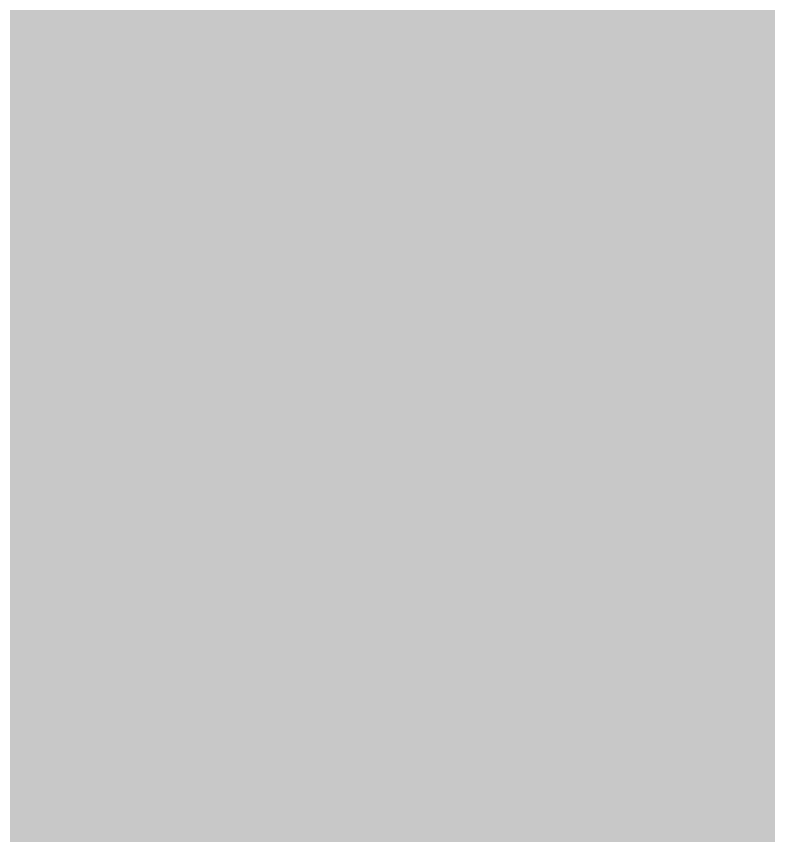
# Model space of a CAD drawing. Header units: millimetres. Extents: x -2 to 135, y -2 to 106.
# Drawn here: x 93.3736 to 93.6945, y 29.8 to 30.1493 of the extents above; entities that cross this region are included whole.
import ezdxf

# ---------------------------------------------------------------- set-up
doc = ezdxf.new("R2010")
doc.units = ezdxf.units.MM
doc.header["$MEASUREMENT"] = 0
for name, color, linetype, true_color in [('Bottom-Layer', 7, 'Continuous', 0x0000ff), ('Top-Layer', 7, 'Continuous', 0xff0000), ('Top-Silkscreen-Layer', 7, 'Continuous', 0xffcc00)]:
    doc.layers.add(name, color=color, linetype=linetype, true_color=true_color)

msp = doc.modelspace()

# ---------------------------------------------------------------- hatches: boundary and pattern name
at = {"layer": 'Bottom-Layer'}
for points in [[(126.42373, 0.35814), (41.67627, 0.35814), (42.32022, 1.129), (42.80075, 2.01104), (43.09924, 2.9701), (43.20413, 3.96905), (43.11137, 4.9692), (42.82453, 5.93181), (42.35474, 6.81961), (41.72018, 7.59822), (40.94544, 8.23749), (40.0605, 8.71266), (39.09964, 9.00533), (38.10008, 9.10416), (37.10051, 9.00533), (36.13965, 8.71266), (35.25472, 8.23749), (34.47997, 7.59822), (33.84541, 6.81961), (33.37562, 5.93181), (33.08879, 4.9692), (32.99602, 3.96905), (33.10091, 2.9701), (33.3994, 2.01104), (33.87993, 1.129), (34.52388, 0.35814), (0.35814, 0.35814), (0.35814, 99.54206), (34.52388, 99.54206), (33.87993, 98.7712), (33.3994, 97.88916), (33.10091, 96.9301), (32.99602, 95.93115), (33.08879, 94.93101), (33.37562, 93.96839), (33.84541, 93.08059), (34.47997, 92.30198), (35.25472, 91.66271), (36.13965, 91.18754), (37.10051, 90.89487), (38.10008, 90.79604), (39.09964, 90.89487), (40.0605, 91.18754), (40.94544, 91.66271), (41.72018, 92.30198), (42.35474, 93.08059), (42.82453, 93.96839), (43.11137, 94.93101), (43.20413, 95.93115), (43.09924, 96.9301), (42.80075, 97.88916), (42.32022, 98.7712), (41.67627, 99.54206), (126.42407, 99.54206), (125.77903, 98.7696), (125.29808, 97.8856), (124.99993, 96.92441), (124.89616, 95.92341), (124.99082, 94.92151), (125.28021, 93.95765), (125.75309, 93.06931), (126.39108, 92.29101), (127.16938, 91.65302), (128.05772, 91.18014), (129.02158, 90.89075), (130.02348, 90.7961), (131.02448, 90.89986), (131.98567, 91.19801), (132.86967, 91.67896), (133.64213, 92.324), (133.64213, 7.57586), (132.8697, 8.22091), (131.98572, 8.70188), (131.02456, 9.00005), (130.02358, 9.10385), (129.02169, 9.00923), (128.05783, 8.71988), (127.16948, 8.24705), (126.39117, 7.6091), (125.75315, 6.83085), (125.28023, 5.94255), (124.99079, 4.97872), (124.89608, 3.97684), (124.99978, 2.97584), (125.29787, 2.01465), (125.77875, 1.13063)], [(91.02141, 29.75044), (91.00798, 29.73903), (91.00419, 29.73761), (90.98848, 29.73411), (90.95717, 29.73037), (90.90901, 29.72759), (90.80388, 29.72365), (90.44238, 29.64373), (90.13817, 29.43273), (89.93666, 29.12216), (89.86794, 28.75837), (89.94227, 28.39568), (90.14854, 28.08825), (90.45598, 27.88197), (90.81866, 27.80765), (91.18245, 27.87637), (91.49303, 28.07788), (91.70402, 28.38209), (91.78394, 28.74358), (91.78788, 28.84872), (91.79066, 28.89688), (91.7944, 28.92819), (91.7979, 28.9439), (91.79919, 28.94733), (91.81124, 28.96162), (93.29287, 30.44325), (94.25422, 30.44325), (93.66196, 29.85099), (93.47024, 29.75643), (93.25895, 29.7239), (92.76606, 29.7239), (92.58699, 29.67592), (92.4559, 29.54483), (92.40792, 29.36576), (92.40792, 28.16576), (92.4559, 27.98669), (92.58699, 27.8556), (92.76606, 27.80762), (93.96606, 27.80762), (94.14513, 27.8556), (94.27622, 27.98669), (94.3242, 28.16576), (94.3242, 28.65866), (94.35673, 28.86994), (94.45129, 29.06166), (94.96587, 29.57624), (96.74894, 29.57624), (97.06043, 29.47729), (97.3811, 29.54039), (97.63189, 29.74995), (97.75095, 30.05432), (97.70891, 30.37843), (97.51615, 30.64236), (97.2202, 30.78102), (96.89404, 30.76022), (96.93924, 31.02917), (96.87152, 31.29336), (96.70251, 31.50741), (96.46124, 31.63456), (96.18914, 31.65299), (95.93293, 31.55953), (93.06168, 31.55953), (92.84809, 31.51705), (92.66702, 31.39606)]]:
    msp.add_hatch(color=256, dxfattribs=at).paths.add_polyline_path(points)
at = {"layer": 'Top-Layer'}
msp.add_hatch(color=256, dxfattribs=at).paths.add_polyline_path([(126.42373, 0.35814), (41.67627, 0.35814), (42.32022, 1.129), (42.80075, 2.01104), (43.09924, 2.9701), (43.20413, 3.96905), (43.11137, 4.9692), (42.82453, 5.93181), (42.35474, 6.81961), (41.72018, 7.59822), (40.94544, 8.23749), (40.0605, 8.71266), (39.09964, 9.00533), (38.10008, 9.10416), (37.10051, 9.00533), (36.13965, 8.71266), (35.25472, 8.23749), (34.47997, 7.59822), (33.84541, 6.81961), (33.37562, 5.93181), (33.08879, 4.9692), (32.99602, 3.96905), (33.10091, 2.9701), (33.3994, 2.01104), (33.87993, 1.129), (34.52388, 0.35814), (0.35814, 0.35814), (0.35814, 99.54206), (34.52388, 99.54206), (33.87993, 98.7712), (33.3994, 97.88916), (33.10091, 96.9301), (32.99602, 95.93115), (33.08879, 94.93101), (33.37562, 93.96839), (33.84541, 93.08059), (34.47997, 92.30198), (35.25472, 91.66271), (36.13965, 91.18754), (37.10051, 90.89487), (38.10008, 90.79604), (39.09964, 90.89487), (40.0605, 91.18754), (40.94544, 91.66271), (41.72018, 92.30198), (42.35474, 93.08059), (42.82453, 93.96839), (43.11137, 94.93101), (43.20413, 95.93115), (43.09924, 96.9301), (42.80075, 97.88916), (42.32022, 98.7712), (41.67627, 99.54206), (126.42407, 99.54206), (125.77903, 98.7696), (125.29808, 97.8856), (124.99993, 96.92441), (124.89616, 95.92341), (124.99082, 94.92151), (125.28021, 93.95765), (125.75309, 93.06931), (126.39108, 92.29101), (127.16938, 91.65302), (128.05772, 91.18014), (129.02158, 90.89075), (130.02348, 90.7961), (131.02448, 90.89986), (131.98567, 91.19801), (132.86967, 91.67896), (133.64213, 92.324), (133.64213, 7.57586), (132.8697, 8.22091), (131.98572, 8.70188), (131.02456, 9.00005), (130.02358, 9.10385), (129.02169, 9.00923), (128.05783, 8.71988), (127.16948, 8.24705), (126.39117, 7.6091), (125.75315, 6.83085), (125.28023, 5.94255), (124.99079, 4.97872), (124.89608, 3.97684), (124.99978, 2.97584), (125.29787, 2.01465), (125.77875, 1.13063)])

# ---------------------------------------------------------------- linework, layer by layer
at = {"layer": 'Top-Silkscreen-Layer', "const_width": 0.2032}
msp.add_lwpolyline([(89.55605, 30.03576), (94.63606, 30.03576)], dxfattribs=at)
msp.add_lwpolyline([(89.55605, 30.03576), (94.63606, 30.03576)], dxfattribs=at)

doc.saveas('drawing.dxf')
